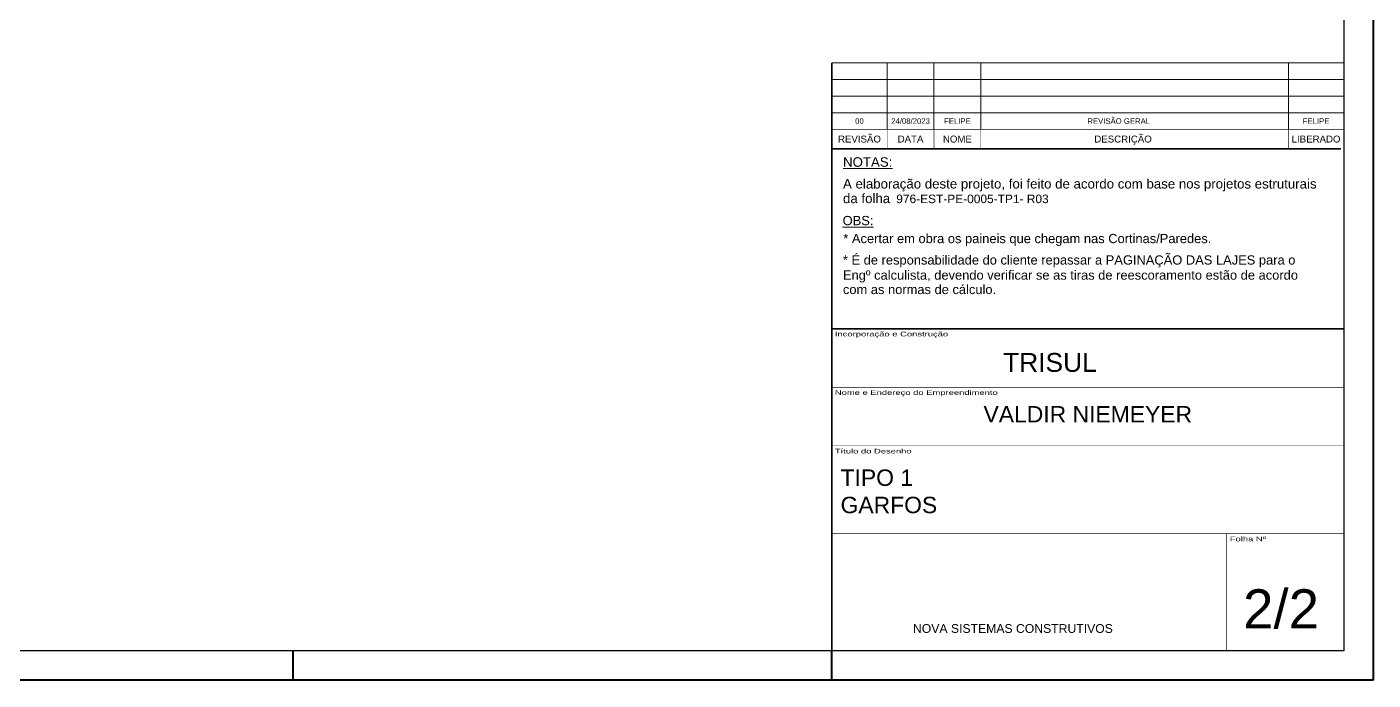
# Model space of a CAD drawing. Extents: x 23583 to 161354, y 153625 to 213918.
# Drawn here: x 32287 to 35091, y 210297 to 211656 of the extents above; entities that cross this region are included whole.
import ezdxf
from ezdxf.enums import TextEntityAlignment as Align

# ---------------------------------------------------------------- set-up
doc = ezdxf.new("R2010")
doc.units = 0
doc.layers.get('0').update_dxf_attribs({"linetype": 'CONTINUOUS'})
for name, color, linetype, lineweight in [('CARIMBO', 7, 'CONTINUOUS', 9), ('FOLHA', 255, 'CONTINUOUS', 40), ('Folhas', 255, 'CONTINUOUS', 9)]:
    doc.layers.add(name, color=color, linetype=linetype, lineweight=lineweight)
doc.styles.add('ARIAL', font='arial.ttf')
doc.styles.add('Tecnologia', font='')
doc.styles.add('VERDANA', font='verdana.ttf', dxfattribs={"oblique": 15})
doc.styles.get('Tecnologia').set_extended_font_data('Forgotten Futurist')

# ---------------------------------------------------------------- blocks, each defined once
blk = doc.blocks.new('Carimbo Laje')
at = {"layer": 'CARIMBO', "color": 30}
for points, const_width in [([(124981.9, 144853.7), (123684.7, 144853.7), (123684.7, 144038.4)], 4.45), ([(123684.7, 144705.5), (124981.9, 144705.5)], 1.48), ([(123684.7, 144557.3), (124981.9, 144557.3)], 1.48), ([(123684.7, 144334.9), (124981.9, 144334.9)], 1.48), ([(124685.4, 144038.4), (124685.4, 144334.9)], 1.48), ([(123684.7, 144038.4), (124981.9, 144038.4)], 1.48)]:
    blk.add_lwpolyline(points, dxfattribs=dict(at, const_width=const_width))
at = {"color": 0, "linetype": 'Continuous', "ltscale": 5, "style": 'ARIAL'}
blk.add_text('NOVA SISTEMAS CONSTRUTIVOS', height=22.118, dxfattribs=at).set_placement((123890.4, 144083.7))
at = {"color": 7, "style": 'ARIAL'}
blk.add_attdef('INCORPORAÇÃO_E_CONTRUÇÃO', text='', height=45.7, dxfattribs=at).set_placement((124364.7, 144777.9), align=Align.MIDDLE_CENTER)
blk.add_attdef('NOME_DA_OBRA', text='', height=41.5, dxfattribs=at).set_placement((124333.3, 144616.6), align=Align.CENTER)
for tag, p in [('PAVIMENTO', (123706.9, 144455.9)), ('TIPO_DE_PROJETO', (123706.9, 144386.8))]:
    blk.add_attdef(tag, p, '', height=41.5, dxfattribs=at)
at = {"color": 7, "style": 'ARIAL', "oblique": 10}
blk.add_attdef('FOLHA_Nº', text='', height=111.2, dxfattribs=at).set_placement((124832.8, 144149.1), align=Align.CENTER)
at = {"layer": 'CARIMBO', "color": 7, "style": 'VERDANA'}
blk.add_attdef('ENDEREÇO', text='', height=14.8, dxfattribs=at).set_placement((124333.3, 144572.1), align=Align.CENTER)
at = {"layer": 'Folhas', "style": 'Tecnologia', "width": 1.5}
for s, p in [('Incorporação e Construção', (123692.5, 144846.3)), ('Nome e Endereço do Empreendimento', (123692.5, 144698.1)), ('Título do Desenho', (123692.5, 144549.8)), ('Folha Nº', (124693.1, 144327.5))]:
    blk.add_text(s, height=11.86, dxfattribs=at).set_placement(p, align=Align.TOP_LEFT)
blk = doc.blocks.new('Revisão Carimbo')
at = {"color": 30}
for p, q in [((0, 155), (925, 155)), ((100, 35), (100, 155)), ((184.66, 35), (184.66, 155)), ((269.32, 35), (269.32, 155)), ((825, 35), (825, 155)), ((0, 125), (925, 125)), ((0, 95), (925, 95)), ((0, 65), (925, 65))]:
    blk.add_line(p, q, dxfattribs=at)
for points, const_width in [([(0, 0), (0, 155)], 3), ([(0, 35), (925, 35)], 1), ([(100, 35), (100, 0)], 1), ([(184.66, 35), (184.66, 0)], 1), ([(269.32, 35), (269.32, 0)], 1), ([(825, 35), (825, 0)], 1), ([(0, 0), (920, 0)], 3)]:
    blk.add_lwpolyline(points, dxfattribs=dict(at, const_width=const_width))
at = {"color": 7, "style": 'ARIAL'}
for s, p in [('REVISÃO', (50, 17.5)), ('DESCRIÇÃO', (526.27, 17.5)), ('DATA', (142.33, 17.5)), ('NOME', (226.99, 17.5)), ('LIBERADO', (875, 17.5))]:
    blk.add_text(s, height=12.5, dxfattribs=at).set_placement(p, align=Align.MIDDLE_CENTER)
at = {"layer": 'CARIMBO', "color": 7, "style": 'ARIAL'}
for tag, p in [('REVISÃO_03', (50, 140)), ('DATA', (142.33, 140)), ('NOME', (226.99, 140)), ('LIBERADO', (875, 140)), ('REVISÃO_02', (50, 110)), ('DATA', (142.33, 110)), ('NOME', (226.99, 110)), ('LIBERADO', (875, 110)), ('REVISÃO_01', (50, 80)), ('DATA', (142.33, 80)), ('NOME', (226.99, 80)), ('LIBERADO', (875, 80)), ('REVISÃO_00', (50, 50)), ('DATA', (142.33, 50)), ('NOME', (226.99, 50)), ('LIBERADO', (875, 50))]:
    blk.add_attdef(tag, text='', height=10, dxfattribs=at).set_placement(p, align=Align.MIDDLE_CENTER)
for p in [(279.32, 140), (279.32, 110), (279.32, 80), (279.32, 50)]:
    blk.add_attdef('DESCRIÇÃO', text='', height=10, dxfattribs=at).set_placement(p, align=Align.MIDDLE_LEFT)

msp = doc.modelspace()

# ---------------------------------------------------------------- linework, layer by layer
at = {"color": 30}
for p, q in [((35029.57, 213857.22), (35029.57, 210357.89)), ((35029.57, 210357.89), (29670.84, 210357.89))]:
    msp.add_line(p, q, dxfattribs=at)
at = {"layer": 'CARIMBO', "color": 30, "const_width": 3.65}
msp.add_lwpolyline([(33963.39, 211028.06), (33963.39, 211402.68)], dxfattribs=at)
at = {"layer": 'FOLHA'}
for p, q in [((35090.53, 213918.18), (35090.53, 210296.93)), ((32840.96, 210357.89), (32840.96, 210296.93)), ((33962.7, 210357.89), (33962.7, 210296.93)), ((35090.53, 210296.93), (29518.43, 210296.93))]:
    msp.add_line(p, q, dxfattribs=at)

# ---------------------------------------------------------------- block references
at = {"layer": 'CARIMBO', "color": 1}
ref = msp.add_blockref('Revisão Carimbo', (33963.39, 211402.68), dxfattribs=dict(at, xscale=1.152505138133646, yscale=1.152505138133646, zscale=1.152505138133646))
ref.add_attrib('REVISÃO_00', '00', dxfattribs={"color": 1, "height": 11.525, "style": 'ARIAL'}).set_placement((34021.02, 211460.31), align=Align.MIDDLE_CENTER)
ref.add_attrib('DATA', '24/08/2023', dxfattribs={"color": 1, "height": 11.525, "style": 'ARIAL'}).set_placement((34127.43, 211460.31), align=Align.MIDDLE_CENTER)
ref.add_attrib('NOME', 'FELIPE', dxfattribs={"color": 1, "height": 11.525, "style": 'ARIAL'}).set_placement((34225, 211460.31), align=Align.MIDDLE_CENTER)
ref.add_attrib('DESCRIÇÃO', '                                               REVISÃO GERAL', dxfattribs={"color": 1, "height": 11.5251, "style": 'ARIAL'}).set_placement((34285.31, 211460.31), align=Align.MIDDLE_LEFT)
ref.add_attrib('LIBERADO', 'FELIPE', dxfattribs={"color": 1, "height": 11.525, "style": 'ARIAL'}).set_placement((34971.83, 211460.31), align=Align.MIDDLE_CENTER)
at = {"layer": 'CARIMBO', "linetype": 'ByBlock'}
ref = msp.add_blockref('Carimbo Laje', (-67694.85, 91970.66), dxfattribs=dict(at, xscale=0.8219144908905698, yscale=0.8219144908905698, zscale=0.8219144908905698))
ref.add_attrib('FOLHA_Nº', '  2/2', (34756.66, 210404.39), dxfattribs={"layer": '0', "height": 81.442, "style": 'ARIAL'})
ref.add_attrib('TIPO_DE_PROJETO', 'GARFOS', (33981.67, 210644.24), dxfattribs={"layer": '0', "height": 34.118, "style": 'ARIAL'})
ref.add_attrib('PAVIMENTO', 'TIPO 1', (33981.67, 210701.08), dxfattribs={"layer": '0', "height": 34.118, "style": 'ARIAL'})
ref.add_attrib('NOME_DA_OBRA', 'VALDIR NIEMEYER', dxfattribs={"layer": '0', "height": 34.1176, "style": 'ARIAL'}).set_placement((34496.48, 210833.1), align=Align.CENTER)
ref.add_attrib('INCORPORAÇÃO_E_CONTRUÇÃO', 'TRISUL', dxfattribs={"layer": '0', "height": 39.265, "style": 'ARIAL'}).set_placement((34417.65, 210977.59), align=Align.TOP_CENTER)

# ---------------------------------------------------------------- texts
at = {"layer": 'CARIMBO', "style": 'ARIAL'}
for s, height, p in [('%%UNOTAS:', 19.751, (33986.79, 211365.16)), ('A elaboração deste projeto, foi feito de acordo com base nos projetos estruturais', 19.7506, (33986.79, 211319.85)), ('da folha', 19.751, (33986.79, 211289.46)), ('%%UOBS:', 19.202, (33986.05, 211243.61)), ('* Acertar em obra os paineis que chegam nas Cortinas/Paredes.', 19.2019, (33987.4, 211206.21)), ('* É de responsabilidade do cliente repassar a PAGINAÇÃO DAS LAJES para o', 19.2019, (33986.58, 211161.61)), ('Engº calculista, devendo verificar se as tiras de reescoramento estão de acordo', 19.2019, (33986.58, 211130.14)), ('com as normas de cálculo.', 19.2019, (33986.58, 211100.2))]:
    msp.add_text(s, height=height, dxfattribs=at).set_placement(p)
at = {"layer": 'CARIMBO', "color": 1, "style": 'ARIAL'}
msp.add_text('976-EST-PE-0005-TP1- R03', height=17.7755, dxfattribs=at).set_placement((34097.64, 211289.46))

doc.saveas('drawing.dxf')
